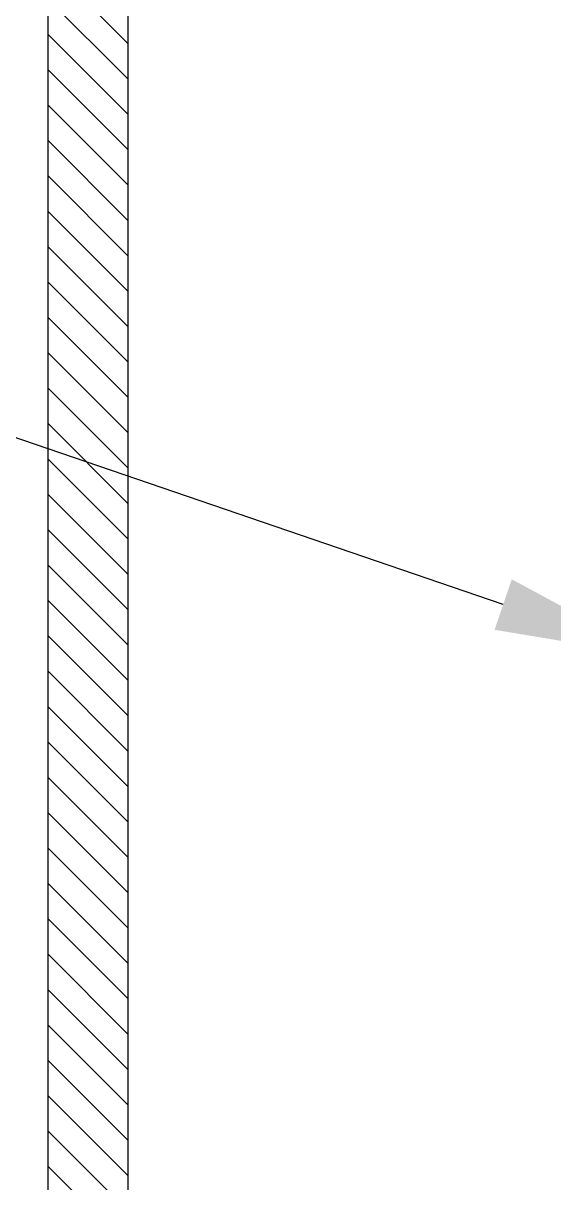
# Model space of a CAD drawing. Header units: metres. Extents: x 532250 to 532639, y 2673852 to 2674172.
# Drawn here: x 532439.056 to 532439.388, y 2674036.169 to 2674036.894 of the extents above; entities that cross this region are included whole.
import ezdxf

# ---------------------------------------------------------------- set-up
doc = ezdxf.new("R2010")
doc.units = ezdxf.units.M
doc.header["$MEASUREMENT"] = 0
doc.layers.add('IDT', color=7, linetype='Continuous')

# ---------------------------------------------------------------- blocks, each defined once
blk = doc.blocks.new('IDT')
at = {"layer": 'IDT', "color": 7, "ltscale": 0.1}
blk.add_line((27.85582, 20.4105), (27.85582, 22.11077), dxfattribs=at)
at = {"layer": 'IDT', "color": 8, "ltscale": 0.1}
blk.add_line((27.85582, 20.4105), (27.85582, 22.11077), dxfattribs=at)
at = {"layer": 'IDT', "color": 7}
blk.add_line((27.80582, 20.4605), (27.80582, 22.06077), dxfattribs=at)
at = {"layer": 'IDT', "color": 8}
for p, q in [((27.80582, 20.4605), (27.80582, 22.06077)), ((27.57133, 21.2284), (28.19504, 21.01532))]:
    blk.add_line(p, q, dxfattribs=at)
at = {"layer": 'IDT', "color": 8, "linetype": 'Continuous'}
for p, q in [((27.85582, 21.57923), (27.80582, 21.62923)), ((27.85582, 21.55713), (27.80582, 21.60713)), ((27.85582, 21.53504), (27.80582, 21.58504)), ((27.85582, 21.51294), (27.80582, 21.56294)), ((27.85582, 21.49084), (27.80582, 21.54084)), ((27.85582, 21.46875), (27.80582, 21.51875)), ((27.85582, 21.44665), (27.80582, 21.49665)), ((27.85582, 21.42455), (27.80582, 21.47455)), ((27.85582, 21.40245), (27.80582, 21.45245)), ((27.85582, 21.38036), (27.80582, 21.43036)), ((27.85582, 21.35826), (27.80582, 21.40826)), ((27.85582, 21.33616), (27.80582, 21.38616)), ((27.85582, 21.31407), (27.80582, 21.36407)), ((27.85582, 21.29197), (27.80582, 21.34197)), ((27.85582, 21.26987), (27.80582, 21.31987)), ((27.85582, 21.24777), (27.80582, 21.29777)), ((27.85582, 21.22568), (27.80582, 21.27568)), ((27.85582, 21.20358), (27.80582, 21.25358)), ((27.85582, 21.18148), (27.80582, 21.23148)), ((27.85582, 21.15939), (27.80582, 21.20939)), ((27.85582, 21.13729), (27.80582, 21.18729)), ((27.85582, 21.11519), (27.80582, 21.16519)), ((27.85582, 21.0931), (27.80582, 21.1431)), ((27.85582, 21.071), (27.80582, 21.121)), ((27.85582, 21.0489), (27.80582, 21.0989)), ((27.85582, 21.0268), (27.80582, 21.0768)), ((27.85582, 21.00471), (27.80582, 21.05471)), ((27.85582, 20.98261), (27.80582, 21.03261)), ((27.85582, 20.96051), (27.80582, 21.01051)), ((27.85582, 20.93842), (27.80582, 20.98842)), ((27.85582, 20.91632), (27.80582, 20.96632)), ((27.85582, 20.89422), (27.80582, 20.94422)), ((27.85582, 20.87212), (27.80582, 20.92212)), ((27.85582, 20.85003), (27.80582, 20.90003)), ((27.85582, 20.82793), (27.80582, 20.87793))]:
    blk.add_line(p, q, dxfattribs=at)
at = {"layer": 'IDT', "color": 8}
blk.add_solid([(27.56594, 21.21263), (27.4767, 21.26073), (27.57672, 21.24417)], dxfattribs=at)

msp = doc.modelspace()

# ---------------------------------------------------------------- block references
at = {"layer": 'IDT', "color": 8, "rotation": 180}
msp.add_blockref('IDT', (532466.92728, 2674057.75885), dxfattribs=at)

doc.saveas('drawing.dxf')
